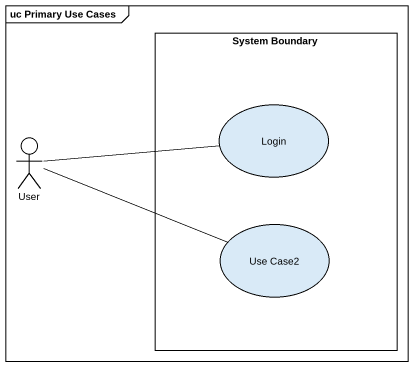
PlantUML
@startuml
mainframe uc Primary Use Cases
rectangle "System Boundary" as System_Boundary {
  usecase Login
  usecase "Use Case2" as Use_Case2
}
actor User
User -right- Login
User -right- Use_Case2
@enduml
